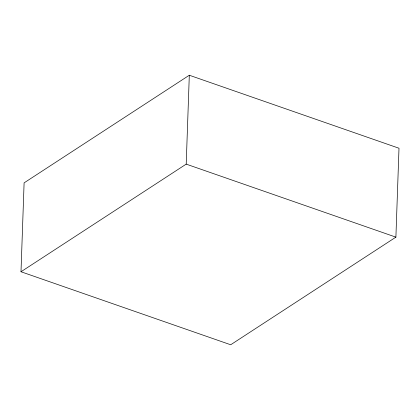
<?xml version="1.0" encoding="UTF-8"?>
<svg xmlns="http://www.w3.org/2000/svg" width="420" height="420" viewBox="0 0 420 420"><rect width="100%" height="100%" fill="white"/><g stroke="black" fill="none" stroke-linecap="round" stroke-linejoin="round"><path stroke-width="0.63" d="M21 271.756L24.103 182.863L189.31 75.238L399 148.244L395.897 237.137L230.69 344.762L21 271.756L186.207 164.131L395.897 237.137M186.207 164.131L189.31 75.238"/></g></svg>
